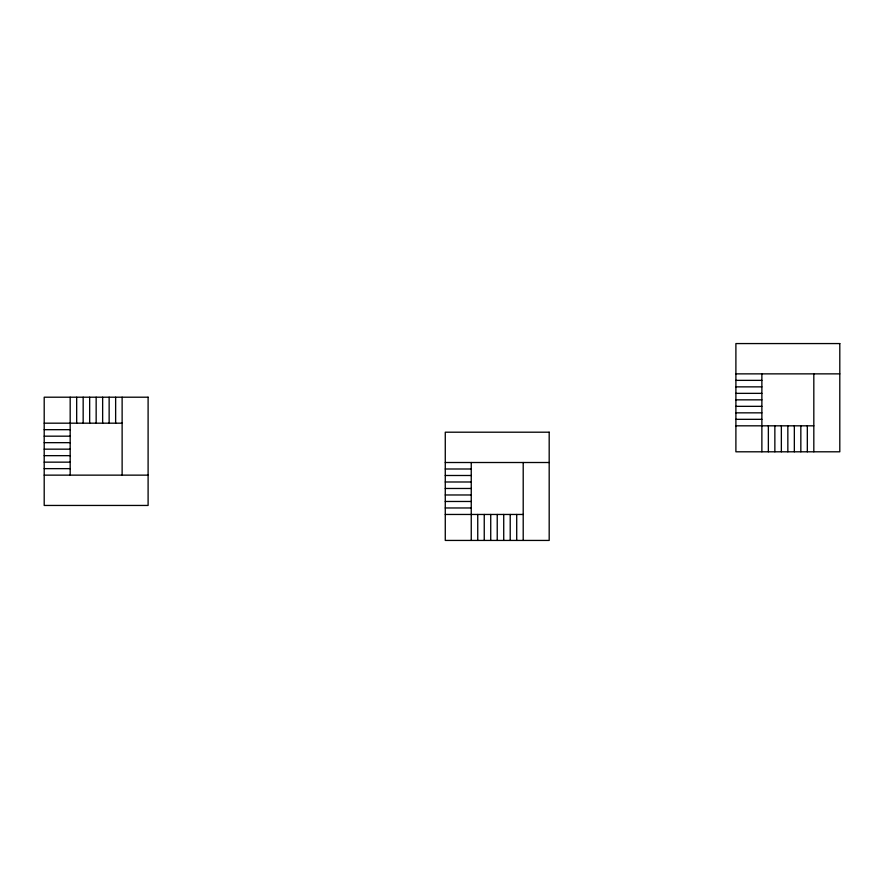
<?xml version="1.0" encoding="UTF-8"?>
<svg xmlns="http://www.w3.org/2000/svg" width="884" height="884" viewBox="0 0 884 884"><rect width="100%" height="100%" fill="white"/><g stroke="black" fill="none" stroke-linecap="round" stroke-linejoin="round"><path stroke-width="1.33" d="M735.897 373.866L839.8 373.866M735.897 380.363L761.875 380.363M735.897 386.861L761.875 386.861M735.897 393.358L761.875 393.358M735.897 399.844L761.875 399.844M735.897 406.342L761.875 406.342M735.897 412.839L761.875 412.839M735.897 419.325L761.875 419.325M44.2 423.182L122.125 423.182M735.897 425.823L813.821 425.823M44.2 429.679L70.179 429.679M44.2 436.177L70.179 436.177M44.2 442.663L70.179 442.663M44.2 449.16L70.179 449.16M44.2 455.658L70.179 455.658M44.2 462.155L70.179 462.155M445.271 462.509L549.185 462.509M44.2 468.642L70.179 468.642M445.271 468.995L471.249 468.995M44.2 475.139L148.103 475.139M445.271 475.493L471.249 475.493M445.271 481.99L471.249 481.99M445.271 488.476L471.249 488.476M445.271 494.974L471.249 494.974M445.271 501.471L471.249 501.471M445.271 507.969L471.249 507.969M445.271 514.455L523.206 514.455M813.821 373.866L813.821 451.801M807.324 425.823L807.324 451.801M800.838 425.823L800.838 451.801M794.34 425.823L794.34 451.801M787.843 425.823L787.843 451.801M781.357 425.823L781.357 451.801M774.859 425.823L774.859 451.801M768.362 425.823L768.362 451.801M761.875 373.866L761.875 451.801M523.206 462.509L523.206 540.433M516.709 514.455L516.709 540.433M510.212 514.455L510.212 540.433M503.725 514.455L503.725 540.433M497.228 514.455L497.228 540.433M490.731 514.455L490.731 540.433M484.244 514.455L484.244 540.433M477.747 514.455L477.747 540.433M471.249 462.509L471.249 540.433M122.125 397.203L122.125 475.139M115.638 397.203L115.638 423.182M109.141 397.203L109.141 423.182M102.643 397.203L102.643 423.182M96.157 397.203L96.157 423.182M89.66 397.203L89.66 423.182M83.162 397.203L83.162 423.182M76.676 397.203L76.676 423.182M70.179 397.203L70.179 475.139M839.8 343.567L735.897 343.567L735.897 451.801L839.8 451.801L839.8 343.567M148.103 397.203L44.2 397.203L44.2 505.449L148.103 505.449L148.103 397.203M549.185 432.199L445.271 432.199L445.271 540.433L549.185 540.433L549.185 432.199"/></g></svg>
